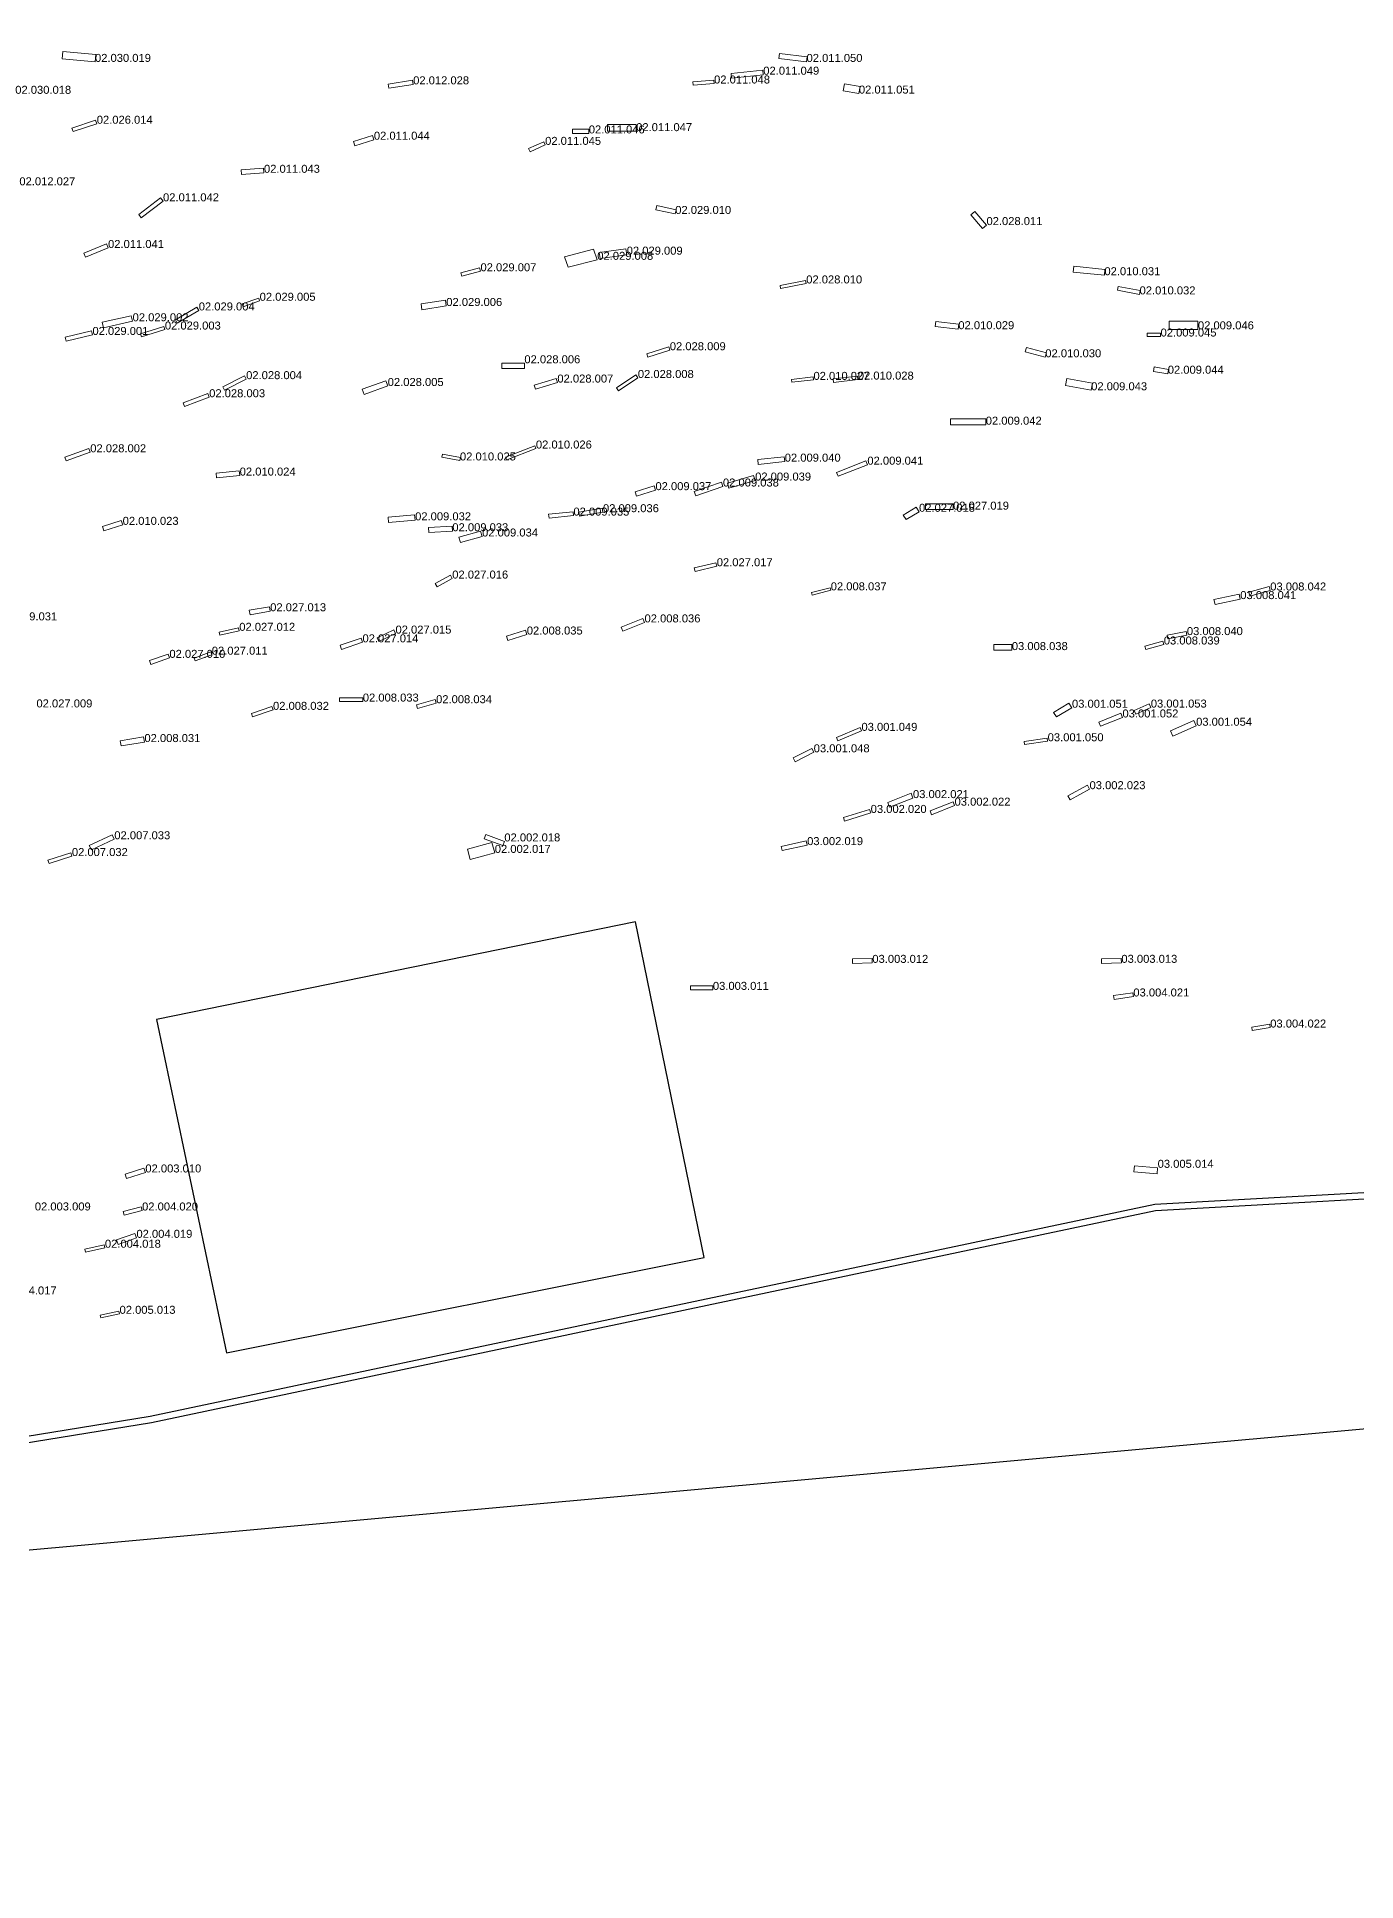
# Model space of a CAD drawing. Header units: millimetres. Extents: x -79 to 120, y 116 to 211.
# Drawn here: x 19.16 to 52.14, y 117.42 to 163.53 of the extents above; entities that cross this region are included whole.
import ezdxf

# ---------------------------------------------------------------- set-up
doc = ezdxf.new("R2010")
doc.units = ezdxf.units.MM
for name, color, linetype in [('gebaeude_Umring', 10, 'Continuous'), ('Rahmen', 3, 'Continuous'), ('Zeichnung Flaeche', 1, 'Continuous'), ('Zeichnung Grabsteine Text', 250, 'Continuous'), ('Zeichnung Lageplan', 250, 'Continuous')]:
    doc.layers.add(name, color=color, linetype=linetype)
doc.layers.add('Neue Steine', color=10, linetype='Continuous', lineweight=5)
doc.layers.add('Zeichnung Grabsteine', color=250, linetype='Continuous', lineweight=5)
doc.styles.add('Grabsteine', font='arial.ttf', dxfattribs={"height": 0.1})

msp = doc.modelspace()

# ---------------------------------------------------------------- linework, layer by layer
at = {"layer": 'gebaeude_Umring'}
msp.add_lwpolyline([(35.841, 133.016), (34.128, 141.408), (22.151, 138.962), (23.896, 130.632), (35.841, 133.016)], dxfattribs=at)
at = {"layer": 'Neue Steine'}
for points in [[(27.076, 160.911), (27.076, 160.911), (27.549, 161.062), (27.583, 160.956), (27.583, 160.956), (27.11, 160.803), (27.11, 160.803), (27.11, 160.803)], [(34.116, 152.151), (34.116, 152.151), (34.589, 152.302), (34.623, 152.195), (34.623, 152.195), (34.15, 152.043), (34.15, 152.043), (34.15, 152.043)], [(20.795, 151.284), (20.795, 151.284), (21.268, 151.434), (21.302, 151.328), (21.302, 151.328), (20.829, 151.175), (20.829, 151.175), (20.829, 151.175)], [(30.898, 148.542), (30.898, 148.542), (31.371, 148.692), (31.406, 148.586), (31.406, 148.586), (30.933, 148.433), (30.933, 148.433), (30.933, 148.433)], [(30.379, 143.585), (30.379, 143.585), (30.845, 143.414), (30.807, 143.309), (30.807, 143.309), (30.34, 143.478), (30.34, 143.478), (30.34, 143.478)], [(39.547, 140.477), (39.547, 140.477), (40.043, 140.49), (40.046, 140.378), (40.046, 140.378), (39.549, 140.363), (39.549, 140.363), (39.549, 140.363)], [(45.774, 140.478), (45.774, 140.478), (46.27, 140.49), (46.273, 140.379), (46.273, 140.379), (45.777, 140.364), (45.777, 140.364), (45.777, 140.364)], [(21.362, 135.094), (21.362, 135.094), (21.835, 135.245), (21.869, 135.139), (21.869, 135.139), (21.397, 134.986), (21.397, 134.986), (21.397, 134.986)], [(46.6, 135.304), (47.18, 135.255), (47.168, 135.108), (46.588, 135.156)]]:
    msp.add_lwpolyline(points, close=True, dxfattribs=at)
at = {"layer": 'Rahmen'}
msp.add_lwpolyline([(-79.173, 193.77), (113.094, 211.211), (120.019, 134.864), (-72.248, 117.423)], close=True, dxfattribs=at)
at = {"layer": 'Zeichnung Flaeche'}
msp.add_lwpolyline([(64.447, 135.144), (47.128, 134.176), (22.022, 128.88), (17.141, 128.087), (12.239, 127.325), (10.037, 127.026), (6.009, 126.48), (2.342, 126.026), (-0.137, 125.782), (-0.834, 125.713), (-7.164, 124.542), (-19.325, 126.327), (-20.566, 126.51), (-23.123, 126.824), (-26.697, 127.225), (-29.05, 127.535), (-29.768, 127.601), (-36.654, 126.991)], dxfattribs=at)
at = {"layer": 'Zeichnung Grabsteine'}
for points in [[(19.808, 163.163), (20.627, 163.089), (20.61, 162.901), (19.79, 162.976)], [(37.721, 163.114), (38.417, 163.03), (38.401, 162.9), (37.705, 162.985)], [(27.941, 162.347), (28.549, 162.443), (28.565, 162.34), (27.957, 162.244)], [(35.562, 162.402), (36.082, 162.442), (36.089, 162.361), (35.568, 162.321)], [(36.515, 162.611), (37.306, 162.698), (37.319, 162.581), (36.528, 162.494)], [(39.349, 162.354), (39.74, 162.289), (39.71, 162.109), (39.319, 162.175)], [(20.032, 161.246), (20.624, 161.444), (20.654, 161.355), (20.062, 161.158)], [(31.829, 160.904), (31.453, 160.732), (31.488, 160.655), (31.865, 160.827)], [(32.956, 161.217), (32.551, 161.217), (32.551, 161.113), (32.956, 161.113)], [(34.141, 161.339), (33.426, 161.339), (33.426, 161.17), (34.141, 161.17)], [(24.265, 160.2), (24.825, 160.247), (24.835, 160.129), (24.275, 160.083)], [(21.704, 159.084), (22.247, 159.499), (22.311, 159.416), (21.768, 159.001)], [(34.654, 159.314), (35.141, 159.207), (35.118, 159.1), (34.631, 159.207)], [(42.9, 158.822), (42.798, 158.735), (42.511, 159.074), (42.613, 159.16)], [(20.329, 158.121), (20.896, 158.349), (20.936, 158.249), (20.369, 158.021)], [(32.346, 158.032), (33.073, 158.217), (33.169, 157.953), (32.442, 157.768)], [(33.88, 158.232), (33.219, 158.135), (33.244, 157.985), (33.905, 158.082)], [(29.781, 157.541), (30.248, 157.667), (30.226, 157.75), (29.758, 157.624)], [(45.082, 157.791), (45.863, 157.714), (45.849, 157.568), (45.068, 157.645)], [(38.379, 157.439), (37.738, 157.314), (37.752, 157.239), (38.393, 157.363)], [(46.192, 157.289), (46.746, 157.186), (46.728, 157.089), (46.174, 157.192)], [(22.619, 156.452), (23.157, 156.768), (23.204, 156.688), (22.666, 156.373)], [(24.289, 156.849), (24.703, 156.997), (24.727, 156.93), (24.313, 156.782)], [(29.371, 156.942), (28.762, 156.849), (28.784, 156.706), (29.393, 156.799)], [(20.79, 156.391), (21.518, 156.557), (21.55, 156.417), (20.822, 156.25)], [(41.631, 156.412), (42.211, 156.343), (42.196, 156.219), (41.617, 156.288)], [(47.464, 156.421), (48.187, 156.421), (48.187, 156.215), (47.464, 156.215)], [(19.868, 156.021), (20.521, 156.176), (20.546, 156.075), (19.892, 155.92)], [(21.749, 156.102), (22.334, 156.283), (22.357, 156.21), (21.771, 156.029)], [(46.916, 156.12), (47.253, 156.12), (47.253, 156.036), (46.916, 156.036)], [(34.406, 155.603), (34.955, 155.778), (34.982, 155.693), (34.433, 155.518)], [(43.868, 155.652), (44.371, 155.517), (44.402, 155.629), (43.898, 155.764)], [(23.808, 154.775), (24.347, 155.052), (24.389, 154.97), (23.85, 154.694)], [(27.34, 154.586), (27.929, 154.799), (27.881, 154.931), (27.292, 154.718)], [(30.785, 155.367), (31.346, 155.367), (31.346, 155.233), (30.785, 155.233)], [(31.594, 154.822), (32.14, 154.987), (32.171, 154.885), (31.625, 154.72)], [(33.653, 154.757), (34.134, 155.074), (34.183, 154.999), (33.702, 154.682)], [(38.025, 154.965), (38.566, 155.026), (38.574, 154.952), (38.033, 154.891)], [(39.065, 154.976), (39.674, 155.045), (39.683, 154.959), (39.075, 154.89)], [(44.907, 154.987), (45.551, 154.868), (45.518, 154.692), (44.874, 154.811)], [(47.095, 155.274), (47.451, 155.215), (47.433, 155.106), (47.076, 155.165)], [(22.811, 154.378), (23.429, 154.613), (23.465, 154.518), (22.847, 154.284)], [(42.882, 153.98), (42.002, 153.98), (42.002, 153.832), (42.882, 153.832)], [(19.859, 153.017), (20.458, 153.233), (20.491, 153.142), (19.892, 152.926)], [(29.298, 153.092), (29.748, 153.01), (29.735, 152.938), (29.285, 153.02)], [(30.877, 153.019), (31.607, 153.306), (31.634, 153.236), (30.904, 152.95)], [(23.639, 152.618), (24.216, 152.677), (24.228, 152.56), (23.651, 152.502)], [(37.18, 152.961), (37.844, 153.029), (37.856, 152.908), (37.192, 152.84)], [(39.154, 152.64), (39.886, 152.925), (39.922, 152.832), (39.19, 152.547)], [(35.595, 152.158), (36.275, 152.393), (36.311, 152.286), (35.632, 152.051)], [(36.424, 152.372), (37.078, 152.563), (37.116, 152.435), (36.461, 152.243)], [(32.709, 151.643), (33.294, 151.744), (33.311, 151.644), (32.726, 151.543)], [(42.064, 151.851), (41.379, 151.851), (41.379, 151.708), (42.064, 151.708)], [(27.936, 151.522), (28.599, 151.579), (28.614, 151.441), (27.951, 151.384)], [(28.946, 151.258), (29.538, 151.292), (29.545, 151.168), (28.953, 151.134)], [(31.952, 151.593), (32.563, 151.655), (32.572, 151.559), (31.962, 151.497)], [(29.707, 151.017), (30.25, 151.171), (30.288, 151.037), (29.745, 150.883)], [(35.594, 150.251), (36.135, 150.38), (36.156, 150.293), (35.615, 150.165)], [(29.118, 149.865), (29.497, 150.068), (29.542, 149.985), (29.163, 149.781)], [(38.525, 149.638), (38.99, 149.755), (39.006, 149.691), (38.541, 149.574)], [(49.221, 149.595), (48.588, 149.462), (48.614, 149.338), (49.246, 149.472)], [(49.966, 149.787), (49.46, 149.642), (49.489, 149.542), (49.995, 149.687)], [(24.467, 149.192), (24.971, 149.279), (24.99, 149.168), (24.486, 149.082)], [(33.768, 148.766), (34.311, 148.985), (34.35, 148.889), (33.807, 148.669)], [(23.714, 148.646), (24.201, 148.753), (24.217, 148.679), (23.73, 148.572)], [(27.264, 148.494), (26.738, 148.318), (26.773, 148.215), (27.298, 148.391)], [(28.08, 148.701), (27.661, 148.503), (27.704, 148.411), (28.123, 148.609)], [(47.894, 148.663), (47.415, 148.571), (47.432, 148.48), (47.911, 148.572)], [(21.974, 147.934), (22.436, 148.099), (22.47, 148.003), (22.008, 147.839)], [(23.087, 147.996), (23.504, 148.153), (23.53, 148.082), (23.113, 147.926)], [(43.088, 148.337), (43.533, 148.337), (43.534, 148.197), (43.088, 148.191)], [(47.312, 148.416), (46.863, 148.293), (46.885, 148.214), (47.334, 148.337)], [(24.522, 146.609), (25.033, 146.784), (25.061, 146.703), (24.55, 146.528)], [(26.72, 147.001), (27.306, 147.001), (27.306, 146.91), (26.72, 146.91)], [(28.645, 146.825), (29.113, 146.958), (29.138, 146.869), (28.67, 146.737)], [(44.96, 146.871), (44.576, 146.641), (44.654, 146.526), (45.038, 146.756)], [(46.259, 146.617), (45.707, 146.399), (45.749, 146.295), (46.3, 146.513)], [(46.969, 146.852), (46.595, 146.687), (46.636, 146.595), (47.009, 146.76)], [(39.147, 146.01), (39.741, 146.258), (39.774, 146.178), (39.181, 145.93)], [(48.082, 146.438), (47.501, 146.175), (47.561, 146.042), (48.142, 146.306)], [(21.825, 146.028), (21.243, 145.932), (21.264, 145.802), (21.846, 145.898)], [(38.07, 145.503), (38.531, 145.739), (38.58, 145.642), (38.119, 145.406)], [(43.839, 145.913), (44.419, 145.999), (44.43, 145.918), (43.851, 145.833)], [(44.934, 144.552), (45.422, 144.82), (45.477, 144.72), (44.989, 144.451)], [(40.432, 144.391), (41.015, 144.618), (41.062, 144.497), (40.479, 144.27)], [(41.489, 144.18), (42.064, 144.406), (42.102, 144.308), (41.527, 144.082)], [(39.322, 144.009), (39.978, 144.212), (40.005, 144.126), (39.349, 143.923)], [(20.523, 143.207), (21.093, 143.468), (21.035, 143.576), (20.464, 143.315)], [(29.922, 143.219), (30.536, 143.386), (30.606, 143.127), (29.992, 142.96)], [(37.766, 143.29), (38.394, 143.425), (38.416, 143.322), (37.789, 143.186)], [(19.434, 142.946), (20.005, 143.131), (20.032, 143.048), (19.461, 142.863)], [(35.496, 139.803), (36.059, 139.803), (36.059, 139.703), (35.496, 139.703)], [(46.079, 139.56), (46.558, 139.632), (46.572, 139.538), (46.093, 139.466)], [(49.531, 138.768), (49.982, 138.842), (49.995, 138.761), (49.544, 138.686)], [(21.316, 134.163), (21.765, 134.276), (21.787, 134.188), (21.338, 134.075)], [(20.354, 133.222), (20.842, 133.329), (20.858, 133.257), (20.37, 133.149)], [(21.151, 133.451), (21.606, 133.615), (21.646, 133.505), (21.191, 133.341)], [(20.742, 131.573), (21.209, 131.673), (21.224, 131.605), (20.756, 131.505)]]:
    msp.add_lwpolyline(points, close=True, dxfattribs=at)
at = {"layer": 'Zeichnung Grabsteine', "color": 18}
msp.add_lwpolyline([(41.214, 151.655), (41.144, 151.77), (40.82, 151.573), (40.89, 151.458)], close=True, dxfattribs=at)
at = {"layer": 'Zeichnung Lageplan'}
for points in [[(64.437, 135.303), (47.107, 134.336), (21.993, 129.037), (17.116, 128.245), (12.216, 127.483), (10.016, 127.185), (5.989, 126.638), (2.324, 126.185), (-0.152, 125.941), (-0.857, 125.872), (-7.167, 124.704), (-19.302, 126.486), (-20.545, 126.668), (-23.105, 126.983), (-26.677, 127.384), (-29.033, 127.694), (-29.768, 127.762), (-36.668, 127.15)], [(64.447, 135.144), (47.128, 134.176), (22.022, 128.88), (17.141, 128.087), (12.239, 127.325), (10.037, 127.026), (6.009, 126.48), (2.342, 126.026), (-0.137, 125.782), (-0.834, 125.713), (-7.164, 124.542), (-19.325, 126.327), (-20.566, 126.51), (-23.123, 126.824), (-26.697, 127.225), (-29.05, 127.535), (-29.768, 127.601), (-36.654, 126.991)]]:
    msp.add_lwpolyline(points, dxfattribs=at)

# ---------------------------------------------------------------- texts
at = {"layer": 'Zeichnung Grabsteine Text', "style": 'Grabsteine'}
for s, p in [('02.030.019', (20.61, 162.901)), ('02.011.049', (37.319, 162.581)), ('02.011.050', (38.401, 162.9)), ('02.030.018', (18.616, 162.103)), ('02.012.028', (28.565, 162.34)), ('02.011.048', (36.089, 162.361)), ('02.011.051', (39.71, 162.109)), ('02.026.014', (20.654, 161.355)), ('02.011.047', (34.141, 161.17)), ('02.011.044', (27.583, 160.956)), ('02.011.045', (31.865, 160.827)), ('02.011.046', (32.956, 161.113)), ('02.012.027', (18.719, 159.816)), ('02.011.043', (24.835, 160.129)), ('02.011.042', (22.311, 159.416)), ('02.029.010', (35.118, 159.1)), ('02.028.011', (42.9, 158.822)), ('02.011.041', (20.936, 158.249)), ('02.029.008', (33.169, 157.953)), ('02.029.009', (33.905, 158.082)), ('02.029.007', (30.248, 157.667)), ('02.010.031', (45.849, 157.568)), ('02.028.010', (38.393, 157.363)), ('02.010.032', (46.728, 157.089)), ('02.029.004', (23.204, 156.688)), ('02.029.005', (24.727, 156.93)), ('02.029.006', (29.393, 156.799)), ('02.029.002', (21.55, 156.417)), ('02.029.003', (22.357, 156.21)), ('02.010.029', (42.196, 156.219)), ('02.009.046', (48.187, 156.215)), ('02.029.001', (20.546, 156.075)), ('02.028.009', (34.982, 155.693)), ('02.009.045', (47.253, 156.036)), ('02.028.006', (31.346, 155.367)), ('02.010.030', (44.371, 155.517)), ('02.028.004', (24.389, 154.97)), ('02.028.005', (27.929, 154.799)), ('02.028.007', (32.171, 154.885)), ('02.028.008', (34.183, 154.999)), ('02.010.027', (38.574, 154.952)), ('02.010.028', (39.683, 154.959)), ('02.009.044', (47.433, 155.106)), ('02.028.003', (23.465, 154.518)), ('02.009.043', (45.518, 154.692)), ('02.009.042', (42.882, 153.832)), ('02.028.002', (20.491, 153.142)), ('02.010.025', (29.735, 152.938)), ('02.010.026', (31.634, 153.236)), ('02.009.040', (37.856, 152.908)), ('02.010.024', (24.228, 152.56)), ('02.009.039', (37.116, 152.435)), ('02.009.041', (39.922, 152.832)), ('02.009.037', (34.623, 152.195)), ('02.009.038', (36.311, 152.286)), ('02.009.035', (32.572, 151.559)), ('02.009.036', (33.311, 151.644)), ('02.027.018', (41.214, 151.655)), ('02.027.019', (42.064, 151.708)), ('02.010.023', (21.302, 151.328)), ('02.009.032', (28.614, 151.441)), ('02.009.033', (29.545, 151.168)), ('02.009.034', (30.288, 151.037)), ('02.027.017', (36.156, 150.293)), ('02.027.016', (29.542, 149.985)), ('02.008.037', (39.006, 149.691)), ('03.008.042', (49.995, 149.687)), ('03.008.041', (49.246, 149.472)), ('02.009.031', (18.266, 148.94)), ('02.027.013', (24.99, 149.168)), ('02.008.036', (34.35, 148.889)), ('02.027.012', (24.217, 148.679)), ('02.027.014', (27.298, 148.391)), ('02.027.015', (28.123, 148.609)), ('02.008.035', (31.406, 148.586)), ('03.008.039', (47.334, 148.337)), ('03.008.040', (47.911, 148.572)), ('02.027.010', (22.47, 148.003)), ('02.027.011', (23.53, 148.082)), ('03.008.038', (43.534, 148.197)), ('02.008.033', (27.306, 146.91)), ('02.008.034', (29.138, 146.869)), ('02.027.009', (19.146, 146.764)), ('02.008.032', (25.061, 146.703)), ('03.001.051', (45.038, 146.756)), ('03.001.052', (46.3, 146.513)), ('03.001.053', (47.009, 146.76)), ('03.001.049', (39.774, 146.178)), ('03.001.054', (48.142, 146.306)), ('02.008.031', (21.846, 145.898)), ('03.001.048', (38.58, 145.642)), ('03.001.050', (44.43, 145.918)), ('03.002.023', (45.477, 144.72)), ('03.002.020', (40.005, 144.126)), ('03.002.021', (41.062, 144.497)), ('03.002.022', (42.102, 144.308)), ('02.007.033', (21.093, 143.468)), ('02.002.018', (30.845, 143.414)), ('03.002.019', (38.416, 143.322)), ('02.007.032', (20.032, 143.048)), ('02.002.017', (30.606, 143.127)), ('03.003.012', (40.046, 140.378)), ('03.003.013', (46.273, 140.379)), ('03.003.011', (36.059, 139.703)), ('03.004.021', (46.572, 139.538)), ('03.004.022', (49.995, 138.761)), ('02.003.010', (21.869, 135.139)), ('03.005.014', (47.18, 135.255)), ('02.003.009', (19.105, 134.189)), ('02.004.020', (21.787, 134.188)), ('02.004.019', (21.646, 133.505)), ('02.004.018', (20.858, 133.257)), ('02.004.017', (18.252, 132.089)), ('02.005.013', (21.224, 131.605))]:
    msp.add_text(s, height=0.2, dxfattribs=at).set_placement(p)

doc.saveas('drawing.dxf')
